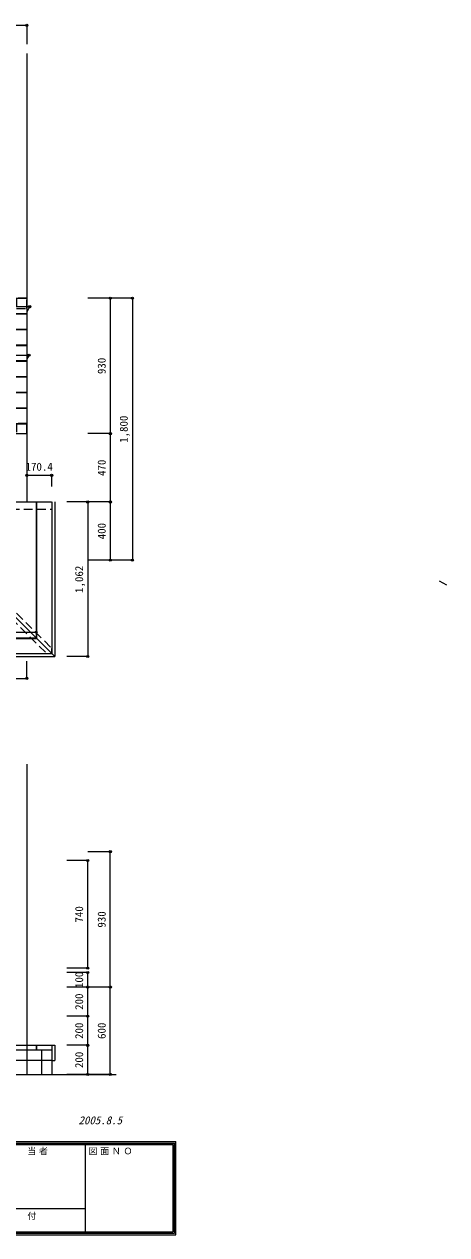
# Model space of a CAD drawing. Units: millimetres at full size, sheet at 1:30. Extents: x -5951 to 7518, y -4221 to 4175.
# Drawn here: x 4617 to 7518, y -4221 to 4097 of the extents above; entities that cross this region are included whole.
import ezdxf
from ezdxf.enums import TextEntityAlignment as Align

# ---------------------------------------------------------------- set-up
doc = ezdxf.new("R2010")
doc.units = ezdxf.units.MM
doc.header["$LTSCALE"] = 30
doc.header["$PDMODE"] = 32
doc.header["$PDSIZE"] = 15
doc.linetypes.add('DASHED2', pattern=[3, 2, -1])
for name, color, linetype in [('0-2_柱', 4, 'DASHED2'), ('0-4_建具', 4, 'DASHED2'), ('0-6_設備', 3, 'Continuous'), ('0-7_作業', 2, 'Continuous'), ('0-A_建築見掛', 7, 'Continuous'), ('0-C_寸法', 4, 'Continuous'), ('F-B_文字', 7, 'Continuous')]:
    doc.layers.add(name, color=color, linetype=linetype)
doc.styles.add('ＭＳ ゴシック', font='')
doc.styles.get('ＭＳ ゴシック').set_extended_font_data('MS Gothic')

msp = doc.modelspace()

# ---------------------------------------------------------------- linework, layer by layer
at = {"layer": '0-2_柱', "linetype": 'Continuous'}
for p, q in [((4736.19, -2948.9), (4736.19, -3118.9)), ((4806.19, -2948.9), (4806.19, -3118.9))]:
    msp.add_line(p, q, dxfattribs=at)
at = {"layer": '0-2_柱'}
for points in [[(4564.19, 2144.27), (4634.19, 2144.27), (4634.19, 2214.27), (4564.19, 2214.27)], [(4564.19, 1284.27), (4634.19, 1284.27), (4634.19, 1354.27), (4564.19, 1354.27)]]:
    msp.add_lwpolyline(points, close=True, dxfattribs=at)
at = {"layer": '0-4_建具'}
for p, q in [((4164.19, 814.27), (4804.55, 814.27)), ((4164.19, 764.27), (4804.55, 764.27)), ((4181.87, 431.95), (4806.19, -192.37)), ((7517.88, 242.26), (7467.88, 270.64))]:
    msp.add_line(p, q, dxfattribs=at)
msp.add_lwpolyline([(4146.52, 396.6), (4770.84, -227.73), (4806.19, -227.73), (4806.19, -192.37)], dxfattribs=at)
at = {"layer": '0-6_設備'}
for p, q in [((4634.19, 2214.27), (4634.19, 1284.27)), ((-1881.93, 2109.27), (4634.19, 2109.27)), ((-1880.97, 2106.27), (4634.19, 2106.27)), ((-1847.1, 2001.27), (4634.19, 2001.27)), ((-1846.13, 1998.27), (4634.19, 1998.27)), ((-1812.26, 1893.27), (4634.19, 1893.27)), ((-1811.29, 1890.27), (4634.19, 1890.27)), ((-1777.42, 1785.27), (4634.19, 1785.27)), ((-1776.45, 1782.27), (4634.19, 1782.27)), ((-1742.58, 1677.27), (4634.19, 1677.27)), ((-1741.61, 1674.27), (4634.19, 1674.27)), ((-1707.74, 1569.27), (4634.19, 1569.27)), ((-1706.77, 1566.27), (4634.19, 1566.27)), ((-1672.9, 1461.27), (4634.19, 1461.27)), ((-1671.93, 1458.27), (4634.19, 1458.27)), ((-1638.06, 1353.27), (4634.19, 1353.27)), ((-1637.1, 1350.27), (4634.19, 1350.27))]:
    msp.add_line(p, q, dxfattribs=at)
at = {"layer": '0-7_作業'}
for p, q in [((4164.19, 814.27), (4804.55, 814.27)), ((4698.19, 814.27), (4698.19, -119.73)), ((4701.19, 814.27), (4701.19, -122.73)), ((4806.19, 814.27), (4806.19, -227.73)), ((4826.19, 814.27), (4826.19, -247.73)), ((4164.19, 414.27), (4826.19, -247.73)), ((3619.19, -119.73), (4698.19, -119.73)), ((3619.19, -122.73), (4701.19, -122.73)), ((3599.19, -227.73), (4806.19, -227.73)), ((3599.19, -247.73), (4826.19, -247.73)), ((3619.19, -2918.9), (4826.19, -2918.9)), ((3619.19, -2948.9), (4806.19, -2948.9)), ((4698.19, -2918.9), (4698.19, -2948.9)), ((4701.19, -2918.9), (4701.19, -2948.9)), ((4806.19, -2918.9), (4806.19, -2948.9)), ((4826.19, -2918.9), (4826.19, -3023.9)), ((4806.19, -3023.9), (3619.19, -3023.9))]:
    msp.add_line(p, q, dxfattribs=at)
msp.add_lwpolyline([(4806.19, -2948.9), (4806.19, -3023.9), (4826.19, -3023.9)], dxfattribs=at)
at = {"layer": '0-A_建築見掛'}
for p, q in [((4634.19, 3895.66), (4634.19, 2214.27)), ((-1915.81, 2214.27), (4634.19, 2214.27)), ((4164.19, 1284.27), (4634.19, 1284.27)), ((4634.19, 1284.27), (4634.19, 814.27)), ((4634.19, -988.05), (4634.19, -3118.9)), ((-4107.48, -3118.9), (5248.88, -3118.9))]:
    msp.add_line(p, q, dxfattribs=at)
msp.add_lwpolyline([(4164.19, 1284.27), (4164.19, 814.27), (4634.19, 814.27)], dxfattribs=at)
at = {"layer": '0-C_寸法'}
for p, q in [((-1915.81, 4089.46), (4634.19, 4089.46)), ((4634.19, 4089.46), (4634.19, 3958.77)), ((5207.19, 2214.27), (5052.55, 2214.27)), ((5207.19, 2214.27), (5207.19, 1284.27)), ((5358.85, 2214.27), (5207.19, 2214.27)), ((5358.85, 2214.27), (5358.85, 414.27)), ((1964.31, 2156.55), (4654.31, 2156.55)), ((4654.31, 2156.55), (4634.19, 2121.71)), ((2809.4, 1823.35), (4649.4, 1823.35)), ((4649.4, 1823.35), (4634.19, 1797.02)), ((5207.19, 1284.27), (5052.55, 1284.27)), ((5207.19, 1284.27), (5207.19, 814.27)), ((4634.19, 997.67), (4634.19, 920.5)), ((4634.19, 997.67), (4804.55, 997.67)), ((4804.55, 997.67), (4804.55, 920.5)), ((5052.55, 814.27), (4909.11, 814.27)), ((5207.19, 814.27), (5052.55, 814.27)), ((5052.55, 814.27), (5052.55, -247.73)), ((5207.19, 814.27), (5207.19, 414.27)), ((5207.19, 414.27), (5052.55, 414.27)), ((5358.85, 414.27), (5207.19, 414.27)), ((3619.19, -80.12), (4698.19, -80.12)), ((4698.19, -80.12), (4698.19, -97.63)), ((5052.55, -247.73), (4909.11, -247.73)), ((4634.19, -397.95), (4634.19, -279.34)), ((4164.19, -397.95), (4634.19, -397.95)), ((5052.55, -1648.9), (4909.11, -1648.9)), ((5207.19, -1588.9), (5052.55, -1588.9)), ((5052.55, -2388.9), (5052.55, -1648.9)), ((5207.19, -2518.9), (5207.19, -1588.9)), ((5052.55, -2388.9), (4909.11, -2388.9)), ((5052.55, -2418.9), (4909.11, -2418.9)), ((5052.55, -2518.9), (5052.55, -2418.9)), ((5052.55, -2518.9), (4909.11, -2518.9)), ((5052.55, -2718.9), (5052.55, -2518.9)), ((5207.19, -2518.9), (5052.55, -2518.9)), ((5207.19, -3118.9), (5207.19, -2518.9)), ((5052.55, -2718.9), (4909.11, -2718.9)), ((5052.55, -2918.9), (5052.55, -2718.9)), ((5052.55, -2918.9), (4909.11, -2918.9)), ((5052.55, -3118.9), (5052.55, -2918.9)), ((5052.55, -3118.9), (4909.11, -3118.9)), ((5207.19, -3118.9), (5052.55, -3118.9))]:
    msp.add_line(p, q, dxfattribs=at)
at = {"layer": '0-C_寸法', "color": 7}
for p in [(4634.19, 4089.46), (4654.31, 2156.55), (5207.19, 2214.27), (5358.85, 2214.27), (4649.4, 1823.35), (5207.19, 1284.27), (4634.19, 997.67), (4804.55, 997.67), (5052.55, 814.27), (5207.19, 814.27), (5207.19, 414.27), (5358.85, 414.27), (4698.19, -80.12), (5052.55, -247.73), (4634.19, -397.95), (5052.55, -1648.9), (5207.19, -1588.9), (5052.55, -2388.9), (5052.55, -2418.9), (5052.55, -2518.9), (5207.19, -2518.9), (5052.55, -2718.9), (5052.55, -2918.9), (5052.55, -3118.9), (5207.19, -3118.9)]:
    msp.add_point(p, dxfattribs=at)
at = {"layer": 'F-B_文字', "color": 3}
for p, q in [((-5622.06, -3580.73), (5657.94, -3580.73)), ((-5612.06, -3590.73), (5647.94, -3590.73)), ((-5602.06, -3600.73), (5637.94, -3600.73)), ((5037.94, -4200.73), (5037.94, -3600.73)), ((5637.94, -3600.73), (5637.94, -4200.73)), ((5647.94, -4210.73), (5647.94, -3590.73)), ((5657.94, -4220.73), (5657.94, -3580.73)), ((3537.94, -4040.73), (5037.94, -4040.73)), ((-5622.06, -4220.73), (5657.94, -4220.73)), ((-5612.06, -4210.73), (5647.94, -4210.73))]:
    msp.add_line(p, q, dxfattribs=at)
msp.add_lwpolyline([(-5602.06, -3600.73), (-5602.06, -4200.73), (5637.94, -4200.73)], dxfattribs=at)

# ---------------------------------------------------------------- texts
at = {"layer": '0-C_寸法', "color": 7, "style": 'ＭＳ ゴシック'}
for s, p in [('930', (5192.19, 1693.02)), ('1,800', (5343.85, 1220.52)), ('470', (5192.19, 993.02)), ('400', (5192.19, 558.02)), ('1,062', (5037.55, 189.52)), ('740', (5037.55, -2075.15)), ('930', (5192.19, -2110.15)), ('100', (5037.55, -2525.15)), ('200', (5037.55, -2675.15)), ('200', (5037.55, -2875.15)), ('600', (5192.19, -2875.15)), ('200', (5037.55, -3075.15))]:
    msp.add_text(s, height=54.99, rotation=90, dxfattribs=at).set_placement(p, align=Align.BOTTOM_LEFT)
msp.add_text('170.4', height=54.99, dxfattribs=at).set_placement((4625.62, 1012.67), align=Align.BOTTOM_LEFT)
at = {"layer": 'F-B_文字', "style": 'ＭＳ ゴシック', "oblique": 15}
msp.add_text('2005.8.5', height=54.99, dxfattribs=at).set_placement((4989.23, -3478.08), align=Align.BOTTOM_LEFT)
at = {"layer": 'F-B_文字', "color": 4, "style": 'ＭＳ ゴシック'}
for s, p in [('当', (4637.94, -3680.73)), ('者', (4717.94, -3680.73)), ('図', (5057.94, -3680.73)), ('面', (5137.94, -3680.73)), ('Ｎ', (5217.94, -3680.73)), ('Ｏ', (5297.94, -3680.73)), ('付', (4637.94, -4126.73))]:
    msp.add_text(s, height=43.99, dxfattribs=at).set_placement(p, align=Align.BOTTOM_LEFT)

doc.saveas('drawing.dxf')
